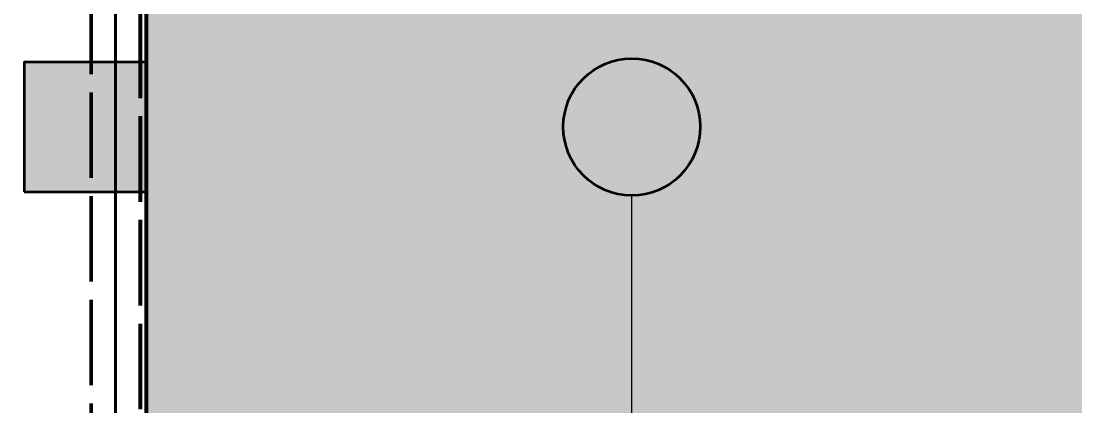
# Model space of a CAD drawing. Header units: millimetres. Extents: x -1589 to 4494, y -1079 to 3281.
# Drawn here: x -145 to 1074, y 752 to 1197 of the extents above; entities that cross this region are included whole.
import ezdxf

# ---------------------------------------------------------------- set-up
doc = ezdxf.new("R2010")
doc.units = ezdxf.units.MM
doc.linetypes.add('DASH_99_21', pattern=[119.94444444444443, 98.77777777777777, -21.166666666666664])
for name, color, linetype in [('ANNOTATIONS', 7, 'Continuous'), ('DIMENSIONS', 7, 'Continuous'), ('GEOFAB', 5, 'Continuous'), ('MODULE_ART', 7, 'Continuous'), ('PIPES', 7, 'Continuous'), ('TANK', 7, 'Continuous')]:
    doc.layers.add(name, color=color, linetype=linetype)
doc.styles.add('ARIAL', font='arial.ttf')
doc.dimstyles.get("Standard").update_dxf_attribs({"dimtxt": 2.5, "dimasz": 2.5, "dimexe": 1.25, "dimexo": 0.625, "dimtad": 1, "dimcen": 2.5, "dimazin": 3, "dimtfac": 1, "dimtmove": 0, "dimatfit": 3})

# ---------------------------------------------------------------- blocks, each defined once
blk = doc.blocks.new('atlancube_face')
at = {"true_color": 0x000000}
blk.add_solid([(-1.7857142857142858, -1.7889908256880733), (1151.7857142857144, -1.7889908256880733), (-1.7857142857142858, 781.7889908256881), (1151.7857142857144, 781.7889908256881)], dxfattribs=at)

msp = doc.modelspace()

# ---------------------------------------------------------------- hatches: boundary and pattern name
at = {"layer": 'PIPES', "true_color": 0xbfbfbf}
h = msp.add_hatch(color=7, dxfattribs=at)
h.dxf.hatch_style = 1
h.paths.add_polyline_path([(482.4333333333333, 1075, 1), (640.9, 1075, 1)])

# ---------------------------------------------------------------- linework, layer by layer
at = {"layer": 'ANNOTATIONS', "lineweight": 18, "true_color": 0xffffff}
msp.add_line((561.6666666666666, -4.233333333333333), (561.6666666666666, 995.7666666666667), dxfattribs=at)
at = {"layer": 'GEOFAB', "color": 5, "linetype": 'DASH_99_21', "lineweight": 50}
msp.add_line((-63.5, -63.5), (-63.5, 2088.222222222222), dxfattribs=at)
at = {"layer": 'GEOFAB', "color": 6, "lineweight": 40}
msp.add_line((-35.27777777777778, -35.27777777777778), (-35.27777777777778, 2060), dxfattribs=at)
at = {"layer": 'GEOFAB', "color": 5, "linetype": 'DASH_99_21', "lineweight": 53}
msp.add_lwpolyline([(-7.055555555555555, -7.055555555555555), (3457.0555555555557, -7.055555555555555), (3457.0555555555557, 1567.0555555555557), (-7.055555555555555, 1567.0555555555557)], close=True, dxfattribs=at)
at = {"layer": 'PIPES', "lineweight": 35}
msp.add_lwpolyline([(-141.11111111111111, 1000), (0, 1000), (0, 1150), (-141.11111111111111, 1150)], close=True, dxfattribs=at)
at = {"layer": 'PIPES', "color": 5, "lineweight": 35}
msp.add_circle((561.6666666666666, 1075), 79.23333333333333, dxfattribs=at)
at = {"layer": 'PIPES', "true_color": 0xbfbfbf}
msp.add_solid([(-141.11111111111111, 1000), (0, 1000), (-141.11111111111111, 1150), (0, 1150)], dxfattribs=at)
at = {"layer": 'TANK', "lineweight": 53}
msp.add_lwpolyline([(0, 0), (3450, 0), (3450, 1560), (0, 1560)], close=True, dxfattribs=at)

# ---------------------------------------------------------------- block references
at = {"layer": 'MODULE_ART'}
for p in [(0, 780), (0, 0)]:
    msp.add_blockref('atlancube_face', p, dxfattribs=at)

# ---------------------------------------------------------------- dimensions: what is measured, and where the dimension line sits
at = {"layer": 'DIMENSIONS'}
for base, p2 in [((-1462.419111111111, 0), (-63.5, 3000)), ((-1321.308, 0), (-63.5, 3000)), ((-1180.196888888889, 0), (-63.5, 3000)), ((-897.9746666666667, 0), (-63.5, 1560))]:
    msp.add_linear_dim(base=base, p1=(-63.5, 0), p2=p2, angle=90, dimstyle='Standard', override={"dimtxt": 40.41422222222222, "dimasz": 31.75, "dimexe": 21.166666666666664, "dimexo": 0, "dimgap": 17.63888888888889, "dimtad": 1, "dimtih": 0, "dimtoh": 0, "dimdec": 0, "dimtxsty": 'ARIAL', "dimclrd": 7, "dimclre": 7, "dimclrt": 7}, dxfattribs=at).render()

doc.saveas('drawing.dxf')
